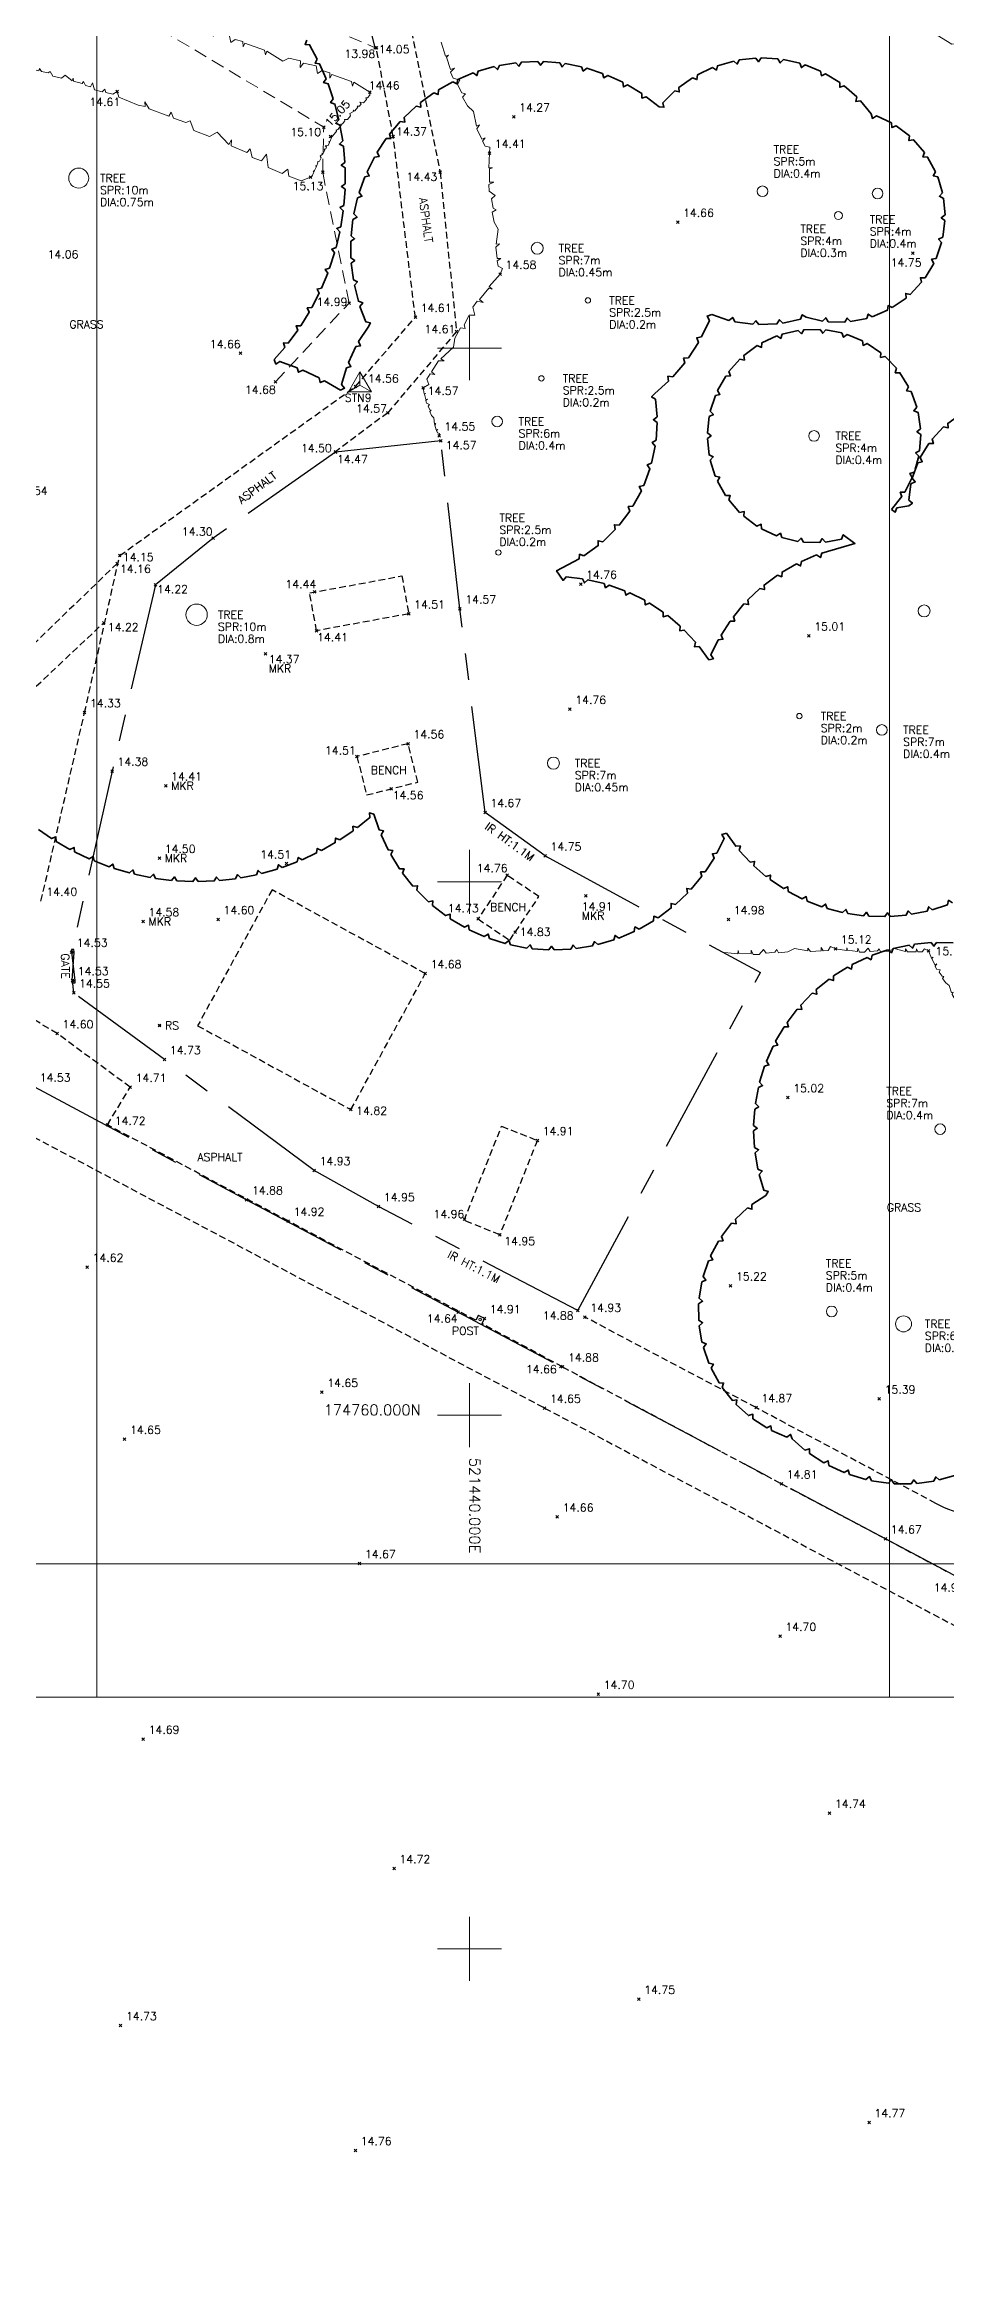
# Model space of a CAD drawing. Extents: x 521064 to 521635, y 174590 to 175241.
# Drawn here: x 521424.1 to 521457.9, y 174728.3 to 174811.4 of the extents above; entities that cross this region are included whole.
import ezdxf
from ezdxf.enums import TextEntityAlignment as Align

# ---------------------------------------------------------------- set-up
doc = ezdxf.new("R2010")
doc.units = 0
doc.header["$PDMODE"] = 3
doc.header["$PDSIZE"] = 0.05
for name, pattern in [('Centre', [7, 4, -1, 1, -1]), ('DASHED', [0.75, 0.5, -0.25]), ('HIDDEN', [0.375, 0.25, -0.125])]:
    doc.linetypes.add(name, pattern=pattern)
doc.layers.get('0').update_dxf_attribs({"linetype": 'CONTINUOUS', "lineweight": 18})
for name, color, linetype, lineweight in [('I031G_SURVEY-GRID', 7, 'CONTINUOUS', 18), ('I031T_SURVEY-GRID-TXT', 7, 'CONTINUOUS', 13), ('I042T_SURVEY-STA', 1, 'CONTINUOUS', 13), ('I901G_TITLE-SHEET', 7, 'CONTINUOUS', 18), ('I910T_TXT-GEN-S', 7, 'CONTINUOUS', 13), ('I923G_SURVEY-POINT', 7, 'CONTINUOUS', 18), ('I923T_SURVEY-LEVEL', 7, 'CONTINUOUS', 13), ('I941G_TREE', 72, 'CONTINUOUS', 18), ('I941G_TREE-VEG', 6, 'CONTINUOUS', 35), ('I941T_TREE-TXT', 82, 'CONTINUOUS', 13), ('I976G_ST-FURN', 220, 'CONTINUOUS', 18), ('I976T_ST-FURN-TXT', 220, 'CONTINUOUS', 13), ('I991G_SLOPE', 21, 'DASHED', 18), ('I995G_VEGETATION', 102, 'CONTINUOUS', 18)]:
    doc.layers.add(name, color=color, linetype=linetype, lineweight=lineweight)
for name, color, linetype in [('I280G_BLDG-FRAME', 7, 'HIDDEN'), ('I940G_SURFACE', 200, 'HIDDEN'), ('I971G_FENCE', 5, 'Centre'), ('I973G_GATE', 20, 'CONTINUOUS')]:
    doc.layers.add(name, color=color, linetype=linetype)
doc.styles.add('MONOTXT', font='simplex.shx')

# ---------------------------------------------------------------- blocks, each defined once
blk = doc.blocks.new('PT_STATION')
at = {"color": 0, "linetype": 'Continuous', "flags": 128}
for points in [[(0, 0.5), (-0.433, -0.25)], [(-0.433, -0.25), (0, 0), (0, 0.5)], [(0.433, -0.25), (0, 0.5)], [(0, 0), (0.433, -0.25)], [(-0.433, -0.25), (0.433, -0.25)]]:
    blk.add_lwpolyline(points, dxfattribs=at)
blk = doc.blocks.new('HER Vegitation')
at = {"color": 0, "linetype": 'ByBlock'}
blk.add_polyline3d([(0, 0, 0), (0.005, 0.0072, 0), (0.0165, 0.0097, 0), (0.0206, 0.0053, 0), (0.0225, 0.0112, 0), (0.0359, 0.0137, 0), (0.0437, 0.0047, 0), (0.044, 0.0119, 0), (0.0525, 0.014, 0), (0.0581, 0.0087, 0), (0.0587, 0.0131, 0), (0.0737, 0.0159, 0), (0.0762, 0.0112, 0), (0.0759, 0.0159, 0), (0.0906, 0.0128, 0), (0.094, 0.0197, 0), (0.1084, 0.0228, 0), (0.1159, 0.0175, 0), (0.1181, 0.0209, 0), (0.1293, 0.0237, 0), (0.134, 0.0206, 0), (0.1337, 0.0247, 0), (0.1518, 0.0287, 0), (0.1584, 0.0259, 0), (0.1559, 0.029, 0), (0.1618, 0.0315, 0), (0.1797, 0.035, 0), (0.1837, 0.0319, 0)], dxfattribs=at)
blk = doc.blocks.new('HEL Vegitation')
at = {"color": 0, "linetype": 'ByBlock'}
blk.add_polyline3d([(0, 0, 0), (0.0922, -0.0113, 0), (0.0935, 0.0101, 0), (0.0995, -0.0077, 0), (0.1821, -0.0154, 0), (0.1845, 0.0113, 0), (0.197, -0.0202, 0), (0.2387, -0.0214, 0), (0.2678, 0.0125, 0), (0.2868, -0.0125, 0), (0.3463, -0.0065, 0), (0.3601, 0.0113, 0), (0.3714, -0.0138, 0), (0.4361, -0.0065, 0), (0.4826, 0.015, 0), (0.5749, -0.0053, 0), (0.5749, 0.015, 0), (0.5927, -0.0089, 0), (0.6647, -0.0077, 0), (0.6659, 0.0166, 0), (0.6788, -0.0077, 0), (0.714, -0.0053, 0), (0.7306, 0.0202, 0), (0.7646, 0.0036, 0)], dxfattribs=at)

msp = doc.modelspace()

# ---------------------------------------------------------------- linework, layer by layer
at = {"layer": 'I031G_SURVEY-GRID'}
for p, q in [((521440, 174801.2), (521440, 174798.8)), ((521438.8, 174800), (521441.2, 174800)), ((521440, 174781.2), (521440, 174778.8)), ((521438.8, 174780), (521441.2, 174780)), ((521440, 174761.2), (521440, 174758.8)), ((521438.8, 174760), (521441.2, 174760)), ((521440, 174741.2), (521440, 174738.8)), ((521438.8, 174740), (521441.2, 174740))]:
    msp.add_line(p, q, dxfattribs=at)
at = {"layer": 'I280G_BLDG-FRAME'}
for points in [[(521437.724, 174790.045, 14.511), (521434.265, 174789.412, 14.405), (521434.006, 174790.831, 14.431), (521437.464, 174791.464, 14.537)], [(521437.697, 174785.178, 14.565), (521435.781, 174784.695, 14.514), (521436.144, 174783.254, 14.539), (521438.06, 174783.737, 14.59)], [(521441.413, 174780.243, 14.759), (521440.321, 174778.606, 14.732), (521441.514, 174777.81, 14.826), (521442.606, 174779.446, 14.853)], [(521435.552, 174771.458, 14.823), (521438.343, 174776.556, 14.68), (521432.595, 174779.702, 14.543), (521429.804, 174774.605, 14.686)], [(521442.546, 174770.303, 14.911), (521441.137, 174766.769, 14.953), (521439.796, 174767.303, 14.964), (521441.205, 174770.837, 14.922)]]:
    msp.add_polyline3d(points, close=True, dxfattribs=at)
at = {"layer": 'I901G_TITLE-SHEET'}
for points in [[(521455.762, 174749.428), (521247.162, 174749.428), (521247.162, 174913.628), (521455.762, 174913.628)], [(521634.62, 174749.428), (521426.02, 174749.428), (521426.02, 174913.628), (521634.62, 174913.628)], [(521546.412, 174590.228), (521337.812, 174590.228), (521337.812, 174754.428), (521546.412, 174754.428)]]:
    msp.add_lwpolyline(points, close=True, dxfattribs=at)
at = {"layer": 'I923G_SURVEY-POINT'}
for p in [(521436.467, 174811.268, 13.979), (521436.507, 174811.262, 14.055), (521426.789, 174809.629, 14.614), (521436.261, 174809.596, 14.462), (521434.533, 174808.291, 15.105), (521441.664, 174808.679, 14.267), (521434.791, 174807.935, 15.049), (521437.141, 174807.941, 14.366), (521440.754, 174807.317, 14.41), (521434.04, 174806.412, 15.134), (521434.494, 174806.599, 15.136), (521438.895, 174806.6, 14.428), (521447.81, 174804.727, 14.661), (521456.636, 174803.561, 14.749), (521441.153, 174802.78, 14.582), (521435.482, 174801.696, 14.988), (521437.97, 174801.161, 14.606), (521439.516, 174800.628, 14.606), (521431.407, 174799.823, 14.657), (521432.723, 174798.745, 14.684), (521435.724, 174798.568, 14.564), (521438.259, 174798.522, 14.572), (521436.936, 174797.586, 14.569), (521438.86, 174796.718, 14.548), (521438.922, 174796.525, 14.566), (521434.976, 174796.124, 14.501), (521434.981, 174796.104, 14.469), (521430.383, 174792.884, 14.302), (521426.789, 174791.937, 14.161), (521426.879, 174792.228, 14.154), (521428.219, 174791.132, 14.223), (521434.187, 174790.864, 14.436), (521444.173, 174791.163, 14.758), (521437.724, 174790.045, 14.511), (521439.643, 174790.234, 14.572), (521426.28, 174789.709, 14.224), (521434.265, 174789.412, 14.405), (521452.735, 174789.22, 15.012), (521432.345, 174788.549, 14.37), (521443.768, 174786.468, 14.758), (521425.564, 174786.342, 14.326), (521437.697, 174785.178, 14.565), (521426.597, 174784.153, 14.38), (521435.781, 174784.695, 14.514), (521428.61, 174783.599, 14.412), (521437.066, 174783.486, 14.564), (521440.584, 174782.603, 14.67), (521428.368, 174780.882, 14.505), (521433.136, 174780.691, 14.515), (521442.841, 174780.968, 14.751), (521441.413, 174780.243, 14.759), (521444.368, 174779.468, 14.912), (521427.759, 174778.509, 14.583), (521430.574, 174778.588, 14.599), (521440.321, 174778.606, 14.732), (521449.713, 174778.583, 14.981), (521425.069, 174777.365, 14.533), (521441.712, 174778.106, 14.831), (521453.73, 174777.483, 15.117), (521457.217, 174777.411, 15.124), (521438.343, 174776.556, 14.68), (521425.107, 174776.3, 14.53), (521425.155, 174775.839, 14.553), (521424.537, 174774.308, 14.596), (521428.379, 174774.612, 14.602), (521428.562, 174773.336, 14.734), (521427.277, 174772.298, 14.714), (521451.945, 174771.91, 15.025), (521426.417, 174770.891, 14.723), (521435.552, 174771.458, 14.823), (521442.546, 174770.303, 14.911), (521434.179, 174769.179, 14.934), (521431.642, 174768.081, 14.877), (521436.59, 174767.825, 14.951), (521439.815, 174767.349, 14.964), (521433.203, 174767.282, 14.923), (521441.137, 174766.769, 14.953), (521425.663, 174765.557, 14.62), (521449.796, 174764.856, 15.219), (521439.575, 174763.863, 14.637), (521440.562, 174763.625, 14.912), (521444.06, 174763.93, 14.877), (521444.331, 174763.683, 14.927), (521443.425, 174761.831, 14.656), (521443.496, 174761.815, 14.878), (521434.466, 174760.861, 14.65), (521442.819, 174760.27, 14.654), (521450.749, 174760.287, 14.868), (521455.372, 174760.614, 15.393), (521427.066, 174759.101, 14.651), (521451.699, 174757.435, 14.813), (521443.295, 174756.188, 14.662), (521455.607, 174755.368, 14.674), (521435.879, 174754.445, 14.673), (521451.649, 174751.715, 14.703), (521444.834, 174749.546, 14.704), (521427.765, 174747.862, 14.689), (521453.509, 174745.086, 14.735), (521437.172, 174743.014, 14.721), (521446.356, 174738.112, 14.749), (521426.915, 174737.126, 14.734), (521454.989, 174733.489, 14.774), (521435.723, 174732.441, 14.757)]:
    msp.add_point(p, dxfattribs=at)
at = {"layer": 'I940G_SURFACE'}
for points in [[(521436.5, 174817.281, 13.42), (521437.753, 174812.234, 14.036), (521438.895, 174806.6, 14.428), (521439.516, 174800.628, 14.606), (521436.936, 174797.586, 14.569), (521434.976, 174796.124, 14.501)], [(521437.97, 174801.161, 14.606), (521437.141, 174807.941, 14.366), (521436.507, 174811.262, 14.055)], [(521423.928, 174779.276, 14.401), (521425.564, 174786.342, 14.326), (521426.879, 174792.228, 14.154), (521435.724, 174798.568, 14.564), (521437.97, 174801.161, 14.606)], [(521426.789, 174791.937, 14.161), (521421.989, 174787.312, 13.933)], [(521421.563, 174785.273, 13.951), (521426.28, 174789.709, 14.224)], [(521440.562, 174763.625, 14.912), (521440.333, 174763.752, 14.915), (521440.236, 174763.561, 14.915), (521433.203, 174767.282, 14.923), (521426.417, 174770.891, 14.723), (521427.277, 174772.298, 14.714), (521424.537, 174774.308, 14.596), (521416.517, 174779.138, 13.859)], [(521423.953, 174659.132, 15.025), (521396.765, 174673.552, 14.884), (521369.735, 174687.919, 14.814), (521377.616, 174702.759, 14.769), (521383.864, 174714.576, 14.739), (521393.082, 174731.956, 14.683), (521402.219, 174749.18, 14.639), (521411.054, 174765.89, 14.584), (521415.708, 174774.645, 14.568), (521442.819, 174760.27, 14.654), (521469.976, 174745.87, 14.741), (521460.628, 174728.363, 14.807), (521451.785, 174711.587, 14.822), (521443.124, 174695.229, 14.881), (521434.393, 174678.824, 14.953)], [(521440.562, 174763.625, 14.912), (521440.462, 174763.44, 14.913)], [(521443.496, 174761.815, 14.878), (521440.462, 174763.44, 14.913)], [(521476.048, 174750.36, 16.528), (521468.61, 174753.303, 15.899), (521465.068, 174754.665, 15.522), (521458.803, 174756.219, 14.954), (521458.585, 174756.27, 14.932), (521458.369, 174756.331, 14.911), (521458.156, 174756.402, 14.89), (521457.947, 174756.482, 14.869), (521457.792, 174756.549, 14.857), (521457.639, 174756.622, 14.845), (521457.49, 174756.699, 14.834), (521450.749, 174760.287, 14.868), (521444.331, 174763.683, 14.927)], [(521443.496, 174761.815, 14.878), (521451.699, 174757.435, 14.813), (521458.7, 174753.729, 14.897), (521466.304, 174749.703, 14.955), (521471.491, 174746.954, 14.95)]]:
    msp.add_polyline3d(points, dxfattribs=at)
at = {"layer": 'I941G_TREE'}
for centre, radius in [((521425.342, 174806.381), 0.375), ((521450.991, 174805.885), 0.2), ((521455.311, 174805.803), 0.2), ((521453.838, 174804.977), 0.15), ((521442.544, 174803.749), 0.225), ((521444.443, 174801.796), 0.1), ((521442.699, 174798.873), 0.1), ((521441.041, 174797.257), 0.2), ((521452.926, 174796.715), 0.2), ((521441.086, 174792.344), 0.1), ((521429.765, 174790.01), 0.4), ((521457.055, 174790.153), 0.225), ((521452.375, 174786.212), 0.1), ((521455.467, 174785.693), 0.2), ((521443.15, 174784.446), 0.225), ((521457.658, 174770.726), 0.2), ((521453.587, 174763.894), 0.2), ((521456.281, 174763.426), 0.3)]:
    msp.add_circle(centre, radius, dxfattribs=at)
at = {"layer": 'I941G_TREE-VEG'}
for points in [[(521434.292, 174810.843), (521434.005, 174811.376), (521433.834, 174811.392), (521433.903, 174811.55)], [(521434.622, 174810.107), (521434.38, 174810.662), (521434.21, 174810.691), (521434.292, 174810.843)], [(521441.74, 174810.703), (521441.128, 174810.605), (521441.057, 174810.446), (521440.926, 174810.56)], [(521442.566, 174810.749), (521441.946, 174810.724), (521441.857, 174810.575), (521441.74, 174810.703)], [(521443.391, 174810.698), (521442.772, 174810.746), (521442.666, 174810.608), (521442.566, 174810.749)], [(521444.204, 174810.55), (521443.596, 174810.67), (521443.474, 174810.546), (521443.391, 174810.698)], [(521449.912, 174810.768), (521449.31, 174810.594), (521449.262, 174810.427), (521449.115, 174810.52)], [(521450.739, 174810.879), (521450.117, 174810.808), (521450.042, 174810.652), (521449.912, 174810.768)], [(521451.573, 174810.851), (521450.948, 174810.885), (521450.848, 174810.743), (521450.739, 174810.879)], [(521452.391, 174810.685), (521451.78, 174810.823), (521451.658, 174810.7), (521451.573, 174810.851)], [(521453.17, 174810.386), (521452.591, 174810.623), (521452.449, 174810.522), (521452.391, 174810.685)], [(521434.892, 174809.347), (521434.696, 174809.919), (521434.529, 174809.962), (521434.622, 174810.107)], [(521439.376, 174809.991), (521438.836, 174809.686), (521438.824, 174809.513), (521438.662, 174809.574)], [(521440.134, 174810.321), (521439.562, 174810.082), (521439.53, 174809.912), (521439.376, 174809.991)], [(521440.926, 174810.56), (521440.329, 174810.39), (521440.278, 174810.224), (521440.134, 174810.321)], [(521444.994, 174810.306), (521444.404, 174810.498), (521444.269, 174810.389), (521444.204, 174810.55)], [(521445.751, 174809.972), (521445.187, 174810.231), (521445.04, 174810.139), (521444.994, 174810.306)], [(521446.462, 174809.55), (521445.933, 174809.874), (521445.776, 174809.8), (521445.751, 174809.972)], [(521448.37, 174810.143), (521447.859, 174809.782), (521447.868, 174809.609), (521447.699, 174809.648)], [(521449.115, 174810.52), (521448.55, 174810.249), (521448.531, 174810.076), (521448.37, 174810.143)], [(521453.888, 174809.961), (521453.356, 174810.291), (521453.2, 174810.214), (521453.17, 174810.386)], [(521454.526, 174809.422), (521454.056, 174809.836), (521453.889, 174809.787), (521453.888, 174809.961)], [(521435.1, 174808.567), (521434.95, 174809.153), (521434.788, 174809.21), (521434.892, 174809.347)], [(521438.002, 174809.076), (521437.549, 174808.653), (521437.578, 174808.482), (521437.406, 174808.503)], [(521438.662, 174809.574), (521438.162, 174809.208), (521438.171, 174809.034), (521438.002, 174809.076)], [(521447.119, 174809.048), (521446.632, 174809.432), (521446.467, 174809.377), (521446.462, 174809.55)], [(521447.699, 174809.648), (521447.254, 174809.207), (521447.292, 174809.037), (521447.119, 174809.048)], [(521455.065, 174808.785), (521454.671, 174809.271), (521454.498, 174809.25), (521454.526, 174809.422)], [(521435.245, 174807.773), (521435.143, 174808.37), (521434.985, 174808.439), (521435.1, 174808.567)], [(521437.406, 174808.503), (521437.005, 174808.03), (521437.055, 174807.863), (521436.881, 174807.864)], [(521455.828, 174808.447), (521455.262, 174808.715), (521455.118, 174808.619), (521455.065, 174808.785)], [(521456.505, 174807.959), (521456.007, 174808.339), (521455.846, 174808.274), (521455.828, 174808.447)], [(521435.325, 174806.97), (521435.271, 174807.573), (521435.12, 174807.655), (521435.245, 174807.773)], [(521436.881, 174807.864), (521436.539, 174807.347), (521436.608, 174807.187), (521436.436, 174807.168)], [(521457.066, 174807.34), (521456.657, 174807.815), (521456.486, 174807.786), (521456.505, 174807.959)], [(521457.486, 174806.619), (521457.185, 174807.169), (521457.011, 174807.176), (521457.066, 174807.34)], [(521435.34, 174806.164), (521435.335, 174806.769), (521435.191, 174806.863), (521435.325, 174806.97)], [(521436.436, 174807.168), (521436.157, 174806.613), (521436.244, 174806.463), (521436.075, 174806.424)], [(521457.747, 174805.826), (521457.567, 174806.426), (521457.398, 174806.469), (521457.486, 174806.619)], [(521435.29, 174805.358), (521435.333, 174805.962), (521435.197, 174806.067), (521435.34, 174806.164)], [(521435.805, 174805.642), (521435.664, 174805.038), (521435.783, 174804.913), (521435.629, 174804.834)], [(521436.075, 174806.424), (521435.864, 174805.84), (521435.968, 174805.702), (521435.805, 174805.642)], [(521457.838, 174804.997), (521457.786, 174805.621), (521457.63, 174805.698), (521457.747, 174805.826)], [(521435.175, 174804.559), (521435.267, 174805.158), (521435.14, 174805.274), (521435.29, 174805.358)], [(521435.629, 174804.834), (521435.56, 174804.218), (521435.693, 174804.107), (521435.549, 174804.011)], [(521457.755, 174804.166), (521457.834, 174804.788), (521457.697, 174804.895), (521457.838, 174804.997)], [(521434.996, 174803.773), (521435.136, 174804.361), (521435.019, 174804.487), (521435.175, 174804.559)], [(521435.549, 174804.011), (521435.553, 174803.391), (521435.699, 174803.297), (521435.567, 174803.185)], [(521457.502, 174803.371), (521457.707, 174803.963), (521457.596, 174804.096), (521457.755, 174804.166)], [(521434.754, 174803.003), (521434.941, 174803.578), (521434.834, 174803.713), (521434.996, 174803.773)], [(521435.567, 174803.185), (521435.644, 174802.569), (521435.8, 174802.493), (521435.682, 174802.366)], [(521457.088, 174802.646), (521457.413, 174803.182), (521457.332, 174803.335), (521457.502, 174803.371)], [(521434.451, 174802.255), (521434.684, 174802.814), (521434.588, 174802.957), (521434.754, 174803.003)], [(521435.682, 174802.366), (521435.832, 174801.764), (521435.995, 174801.707), (521435.893, 174801.566)], [(521456.534, 174802.022), (521456.962, 174802.479), (521456.915, 174802.646), (521457.088, 174802.646)], [(521433.67, 174800.845), (521433.989, 174801.358), (521433.918, 174801.515), (521434.089, 174801.534)], [(521434.089, 174801.534), (521434.366, 174802.072), (521434.282, 174802.222), (521434.451, 174802.255)], [(521435.893, 174801.566), (521436.113, 174800.986), (521436.282, 174800.949), (521436.197, 174800.797)], [(521455.102, 174801.182), (521455.679, 174801.426), (521455.703, 174801.598), (521455.862, 174801.527)], [(521455.862, 174801.527), (521456.376, 174801.885), (521456.364, 174802.059), (521456.534, 174802.022)], [(521433.196, 174800.191), (521433.556, 174800.678), (521433.498, 174800.839), (521433.67, 174800.845)], [(521436.197, 174800.797), (521435.842, 174800.252), (521435.911, 174800.09), (521435.737, 174800.062)], [(521448.704, 174800.424), (521449.002, 174801.048), (521448.915, 174801.207), (521449.087, 174801.262)], [(521449.087, 174801.262), (521449.732, 174801.047), (521449.874, 174801.156), (521449.952, 174800.995)], [(521449.952, 174800.995), (521450.625, 174800.899), (521450.745, 174801.032), (521450.852, 174800.887)], [(521450.852, 174800.887), (521451.531, 174800.915), (521451.625, 174801.067), (521451.755, 174800.944)], [(521452.334, 174800.671), (521451.731, 174800.532), (521451.678, 174800.367), (521451.535, 174800.465)], [(521451.755, 174800.944), (521452.418, 174801.093), (521452.484, 174801.26), (521452.634, 174801.163)], [(521453.158, 174800.708), (521452.539, 174800.696), (521452.453, 174800.546), (521452.334, 174800.671)], [(521452.634, 174801.163), (521453.245, 174801.022), (521453.365, 174801.147), (521453.452, 174800.996)], [(521453.972, 174800.575), (521453.364, 174800.691), (521453.249, 174800.561), (521453.158, 174800.708)], [(521453.452, 174800.996), (521454.078, 174800.985), (521454.171, 174801.132), (521454.287, 174801.003)], [(521454.287, 174801.003), (521454.902, 174801.121), (521454.961, 174801.284), (521455.102, 174801.182)], [(521432.672, 174799.578), (521433.07, 174800.034), (521433.024, 174800.2), (521433.196, 174800.191)], [(521435.737, 174800.062), (521435.465, 174799.471), (521435.556, 174799.32), (521435.388, 174799.268)], [(521448.214, 174799.644), (521448.591, 174800.223), (521448.526, 174800.392), (521448.704, 174800.424)], [(521450.795, 174800.1), (521450.298, 174799.731), (521450.316, 174799.559), (521450.146, 174799.591)], [(521451.535, 174800.465), (521450.973, 174800.206), (521450.955, 174800.034), (521450.795, 174800.1)], [(521454.742, 174800.278), (521454.17, 174800.516), (521454.032, 174800.413), (521453.972, 174800.575)], [(521455.435, 174799.83), (521454.924, 174800.18), (521454.767, 174800.107), (521454.742, 174800.278)], [(521456.02, 174799.249), (521455.592, 174799.696), (521455.424, 174799.657), (521455.435, 174799.83)], [(521433.534, 174799.272), (521432.89, 174799.509), (521432.739, 174799.411), (521432.672, 174799.578)], [(521434.365, 174798.889), (521433.745, 174799.184), (521433.585, 174799.1), (521433.534, 174799.272)], [(521435.388, 174799.268), (521435.204, 174798.643), (521435.316, 174798.508), (521435.157, 174798.431)], [(521447.625, 174798.934), (521448.075, 174799.459), (521448.033, 174799.635), (521448.214, 174799.644)], [(521450.146, 174799.591), (521449.735, 174799.128), (521449.788, 174798.963), (521449.615, 174798.96)], [(521456.474, 174798.56), (521456.147, 174799.086), (521455.974, 174799.082), (521456.02, 174799.249)], [(521435.157, 174798.431), (521434.567, 174798.781), (521434.4, 174798.712), (521434.365, 174798.889)], [(521447.039, 174797.434), (521446.983, 174798.091), (521446.829, 174798.178), (521446.949, 174798.309)], [(521446.949, 174798.309), (521447.464, 174798.77), (521447.445, 174798.949), (521447.625, 174798.934)], [(521449.225, 174798.233), (521449.035, 174797.643), (521449.149, 174797.514), (521448.992, 174797.441)], [(521449.615, 174798.96), (521449.308, 174798.422), (521449.393, 174798.271), (521449.225, 174798.233)], [(521456.778, 174797.793), (521456.565, 174798.375), (521456.395, 174798.407), (521456.474, 174798.56)], [(521447, 174796.555), (521447.041, 174797.214), (521446.901, 174797.322), (521447.039, 174797.434)], [(521448.992, 174797.441), (521448.927, 174796.825), (521449.066, 174796.722), (521448.927, 174796.619)], [(521456.917, 174796.98), (521456.828, 174797.593), (521456.668, 174797.659), (521456.778, 174797.793)], [(521458.449, 174797.542), (521457.938, 174797.186), (521457.951, 174797.013), (521457.781, 174797.05)], [(521446.834, 174795.692), (521446.97, 174796.337), (521446.848, 174796.465), (521447, 174796.555)], [(521448.927, 174796.619), (521448.99, 174796.003), (521449.146, 174795.93), (521449.032, 174795.8)], [(521456.886, 174796.155), (521456.925, 174796.773), (521456.783, 174796.871), (521456.917, 174796.98)], [(521457.781, 174797.05), (521457.355, 174796.597), (521457.403, 174796.43), (521457.23, 174796.432)], [(521446.543, 174794.862), (521446.772, 174795.481), (521446.669, 174795.625), (521446.834, 174795.692)], [(521449.032, 174795.8), (521449.219, 174795.21), (521449.388, 174795.171), (521449.302, 174795.021)], [(521456.817, 174795.712), (521456.61, 174795.125), (521456.721, 174794.992), (521456.562, 174794.924)], [(521456.719, 174795.47), (521456.852, 174795.952), (521456.733, 174796.076), (521456.886, 174796.155)], [(521457.23, 174796.432), (521456.906, 174795.9), (521456.987, 174795.747), (521456.817, 174795.712)], [(521446.133, 174794.084), (521446.451, 174794.662), (521446.37, 174794.82), (521446.543, 174794.862)], [(521449.302, 174795.021), (521449.607, 174794.482), (521449.78, 174794.478), (521449.726, 174794.314)], [(521456.328, 174794.612), (521456.612, 174795.162), (521456.521, 174795.309), (521456.687, 174795.355)], [(521456.562, 174794.924), (521456.48, 174794.307), (521456.616, 174794.199), (521456.475, 174794.099)], [(521445.615, 174793.374), (521446.014, 174793.899), (521445.957, 174794.067), (521446.133, 174794.084)], [(521449.726, 174794.314), (521450.135, 174793.849), (521450.305, 174793.88), (521450.287, 174793.708)], [(521455.825, 174793.959), (521456.215, 174794.439), (521456.156, 174794.601), (521456.328, 174794.612)], [(521456.475, 174794.099), (521456.032, 174794.019), (521455.967, 174793.856), (521455.825, 174793.959)], [(521444.998, 174792.747), (521445.469, 174793.209), (521445.438, 174793.383), (521445.615, 174793.374)], [(521450.287, 174793.708), (521450.783, 174793.337), (521450.942, 174793.403), (521450.96, 174793.231)], [(521450.96, 174793.231), (521451.521, 174792.969), (521451.664, 174793.067), (521451.716, 174792.902)], [(521444.296, 174792.217), (521444.83, 174792.605), (521444.824, 174792.782), (521444.998, 174792.747)], [(521451.716, 174792.902), (521452.319, 174792.761), (521452.439, 174792.885), (521452.524, 174792.735)], [(521452.524, 174792.735), (521453.143, 174792.721), (521453.235, 174792.867), (521453.349, 174792.737)], [(521453.349, 174792.737), (521453.958, 174792.85), (521454.018, 174793.012), (521454.457, 174792.683), (521453.216, 174792.322), (521453.165, 174792.156), (521453.021, 174792.252)], [(521444.24, 174791.36), (521443.623, 174791.43), (521443.513, 174791.296), (521443.27, 174791.662), (521444.109, 174792.101), (521444.13, 174792.277), (521444.296, 174792.217)], [(521452.263, 174791.917), (521451.724, 174791.609), (521451.713, 174791.435), (521451.55, 174791.495)], [(521453.021, 174792.252), (521452.449, 174792.009), (521452.418, 174791.839), (521452.263, 174791.917)], [(521445.048, 174791.184), (521444.444, 174791.325), (521444.318, 174791.206), (521444.24, 174791.36)], [(521445.83, 174790.913), (521445.246, 174791.125), (521445.107, 174791.021), (521445.048, 174791.184)], [(521446.574, 174790.552), (521446.02, 174790.831), (521445.869, 174790.744), (521445.83, 174790.913)], [(521450.892, 174790.992), (521450.44, 174790.565), (521450.471, 174790.395), (521450.298, 174790.415)], [(521451.55, 174791.495), (521451.051, 174791.125), (521451.061, 174790.952), (521450.892, 174790.992)], [(521447.27, 174790.105), (521446.753, 174790.448), (521446.593, 174790.379), (521446.574, 174790.552)], [(521447.909, 174789.58), (521447.435, 174789.981), (521447.269, 174789.932), (521447.27, 174790.105)], [(521450.298, 174790.415), (521449.9, 174789.938), (521449.95, 174789.771), (521449.777, 174789.771)], [(521448.481, 174788.983), (521448.058, 174789.437), (521447.887, 174789.408), (521447.909, 174789.58)], [(521449.335, 174789.07), (521449.06, 174788.513), (521449.148, 174788.363), (521448.979, 174788.322)], [(521449.777, 174789.771), (521449.438, 174789.25), (521449.507, 174789.091), (521449.335, 174789.07)], [(521448.979, 174788.322), (521448.613, 174788.823), (521448.44, 174788.814), (521448.481, 174788.983)], [(521435.795, 174782.033), (521436.263, 174782.41), (521436.247, 174782.581), (521436.414, 174782.541)], [(521436.414, 174782.541), (521436.609, 174781.953), (521436.777, 174781.908), (521436.686, 174781.761)], [(521423.829, 174781.962), (521424.324, 174781.62), (521424.483, 174781.684), (521424.493, 174781.512)], [(521434.444, 174781.172), (521434.967, 174781.469), (521434.978, 174781.641), (521435.137, 174781.575)], [(521435.137, 174781.575), (521435.634, 174781.914), (521435.631, 174782.085), (521435.795, 174782.033)], [(521436.686, 174781.761), (521436.949, 174781.199), (521437.12, 174781.175), (521437.047, 174781.017)], [(521449.283, 174781.071), (521449.557, 174781.627), (521449.469, 174781.776), (521449.638, 174781.817)], [(521449.638, 174781.817), (521449.991, 174781.332), (521450.163, 174781.343), (521450.118, 174781.177)], [(521424.493, 174781.512), (521425.013, 174781.211), (521425.167, 174781.288), (521425.19, 174781.117)], [(521425.19, 174781.117), (521425.733, 174780.859), (521425.88, 174780.947), (521425.917, 174780.78)], [(521425.917, 174780.78), (521426.479, 174780.565), (521426.618, 174780.665), (521426.669, 174780.501)], [(521432.973, 174780.539), (521433.536, 174780.749), (521433.575, 174780.916), (521433.721, 174780.826)], [(521433.721, 174780.826), (521434.266, 174781.08), (521434.291, 174781.25), (521434.444, 174781.172)], [(521437.047, 174781.017), (521437.375, 174780.491), (521437.548, 174780.487), (521437.494, 174780.322)], [(521448.842, 174780.371), (521449.181, 174780.891), (521449.111, 174781.05), (521449.283, 174781.071)], [(521450.118, 174781.177), (521450.525, 174780.736), (521450.694, 174780.766), (521450.669, 174780.596)], [(521426.669, 174780.501), (521427.246, 174780.332), (521427.377, 174780.443), (521427.44, 174780.284)], [(521427.44, 174780.284), (521428.029, 174780.162), (521428.151, 174780.283), (521428.227, 174780.129)], [(521428.227, 174780.129), (521428.823, 174780.054), (521428.935, 174780.185), (521429.023, 174780.037)], [(521429.023, 174780.037), (521429.624, 174780.011), (521429.724, 174780.15), (521429.824, 174780.01)], [(521429.824, 174780.01), (521430.425, 174780.032), (521430.514, 174780.178), (521430.625, 174780.047)], [(521430.625, 174780.047), (521431.222, 174780.117), (521431.299, 174780.27), (521431.42, 174780.148)], [(521431.42, 174780.148), (521432.009, 174780.265), (521432.074, 174780.424), (521432.204, 174780.312)], [(521432.204, 174780.312), (521432.783, 174780.476), (521432.834, 174780.64), (521432.973, 174780.539)], [(521437.494, 174780.322), (521437.881, 174779.838), (521438.054, 174779.854), (521438.02, 174779.684)], [(521448.322, 174779.729), (521448.719, 174780.205), (521448.669, 174780.371), (521448.842, 174780.371)], [(521450.669, 174780.596), (521451.123, 174780.204), (521451.287, 174780.253), (521451.282, 174780.082)], [(521451.282, 174780.082), (521451.778, 174779.744), (521451.936, 174779.812), (521451.95, 174779.641)], [(521438.02, 174779.684), (521438.461, 174779.249), (521438.631, 174779.285), (521438.617, 174779.112)], [(521438.617, 174779.112), (521439.106, 174778.732), (521439.27, 174778.788), (521439.277, 174778.615)], [(521447.074, 174778.649), (521447.572, 174779.019), (521447.562, 174779.192), (521447.73, 174779.152)], [(521447.73, 174779.152), (521448.181, 174779.578), (521448.15, 174779.749), (521448.322, 174779.729)], [(521451.95, 174779.641), (521452.481, 174779.362), (521452.63, 174779.447), (521452.663, 174779.279)], [(521452.663, 174779.279), (521453.223, 174779.063), (521453.361, 174779.164), (521453.414, 174779.001)], [(521456.581, 174778.783), (521457.169, 174778.904), (521457.23, 174779.064), (521457.362, 174778.955)], [(521457.362, 174778.955), (521457.933, 174779.142), (521457.975, 174779.308), (521458.119, 174779.215)], [(521439.277, 174778.615), (521439.808, 174778.295), (521439.964, 174778.371), (521439.991, 174778.199)], [(521439.991, 174778.199), (521440.556, 174777.944), (521440.703, 174778.037), (521440.749, 174777.87)], [(521445.608, 174777.892), (521446.179, 174778.135), (521446.209, 174778.306), (521446.364, 174778.227)], [(521446.364, 174778.227), (521446.901, 174778.536), (521446.912, 174778.709), (521447.074, 174778.649)], [(521453.414, 174779.001), (521453.995, 174778.85), (521454.12, 174778.967), (521454.191, 174778.811)], [(521454.191, 174778.811), (521454.785, 174778.727), (521454.897, 174778.857), (521454.985, 174778.71)], [(521454.985, 174778.71), (521455.585, 174778.694), (521455.681, 174778.837), (521455.785, 174778.701)], [(521455.785, 174778.701), (521456.383, 174778.754), (521456.462, 174778.906), (521456.581, 174778.783)], [(521440.749, 174777.87), (521441.341, 174777.684), (521441.475, 174777.794), (521441.541, 174777.633)], [(521441.541, 174777.633), (521442.15, 174777.518), (521442.271, 174777.642), (521442.355, 174777.491)], [(521442.355, 174777.491), (521442.974, 174777.448), (521443.079, 174777.586), (521443.181, 174777.446)], [(521443.181, 174777.446), (521443.8, 174777.476), (521443.888, 174777.626), (521444.006, 174777.498)], [(521444.006, 174777.498), (521444.617, 174777.601), (521444.687, 174777.76), (521444.819, 174777.648)], [(521444.819, 174777.648), (521445.414, 174777.822), (521445.464, 174777.988), (521445.608, 174777.892)], [(521455.692, 174777.444), (521455.107, 174777.245), (521455.064, 174777.077), (521454.916, 174777.167)], [(521456.495, 174777.629), (521455.891, 174777.499), (521455.829, 174777.338), (521455.692, 174777.444)], [(521457.315, 174777.718), (521456.699, 174777.66), (521456.618, 174777.507), (521456.495, 174777.629)], [(521458.139, 174777.71), (521457.521, 174777.725), (521457.422, 174777.582), (521457.315, 174777.718)], [(521454.178, 174776.8), (521453.656, 174776.469), (521453.653, 174776.296), (521453.488, 174776.349)], [(521454.916, 174777.167), (521454.359, 174776.9), (521454.336, 174776.728), (521454.178, 174776.8)], [(521452.857, 174775.82), (521452.426, 174775.376), (521452.464, 174775.207), (521452.291, 174775.22)], [(521453.488, 174776.349), (521453.009, 174775.959), (521453.027, 174775.786), (521452.857, 174775.82)], [(521452.291, 174775.22), (521451.916, 174774.729), (521451.973, 174774.566), (521451.8, 174774.558)], [(521451.8, 174774.558), (521451.485, 174774.026), (521451.561, 174773.871), (521451.39, 174773.843)], [(521451.39, 174773.843), (521451.14, 174773.278), (521451.234, 174773.132), (521451.068, 174773.085)], [(521451.068, 174773.085), (521450.885, 174772.494), (521450.996, 174772.361), (521450.836, 174772.294)], [(521450.836, 174772.294), (521450.724, 174771.686), (521450.85, 174771.566), (521450.699, 174771.481)], [(521450.699, 174771.481), (521450.66, 174770.864), (521450.798, 174770.76), (521450.659, 174770.658)], [(521450.659, 174770.658), (521450.692, 174770.041), (521450.842, 174769.954), (521450.715, 174769.836)], [(521450.715, 174769.836), (521450.821, 174769.227), (521450.98, 174769.158), (521450.868, 174769.026)], [(521451.115, 174768.24), (521450.594, 174767.899), (521450.598, 174767.726), (521450.431, 174767.772)], [(521450.868, 174769.026), (521451.044, 174768.434), (521451.21, 174768.384), (521451.115, 174768.24)], [(521450.431, 174767.772), (521449.974, 174767.35), (521450.006, 174767.18), (521449.834, 174767.197)], [(521449.834, 174767.197), (521449.453, 174766.706), (521449.513, 174766.543), (521449.34, 174766.532)], [(521448.962, 174765.794), (521448.762, 174765.205), (521448.872, 174765.071), (521448.712, 174765.004)], [(521449.34, 174766.532), (521449.045, 174765.984), (521449.131, 174765.834), (521448.962, 174765.794)], [(521448.712, 174765.004), (521448.612, 174764.391), (521448.742, 174764.276), (521448.596, 174764.184)], [(521448.596, 174764.184), (521448.598, 174763.562), (521448.746, 174763.471), (521448.616, 174763.355)], [(521448.616, 174763.355), (521448.721, 174762.743), (521448.882, 174762.677), (521448.773, 174762.542)], [(521448.773, 174762.542), (521448.978, 174761.955), (521449.148, 174761.917), (521449.063, 174761.765)], [(521449.063, 174761.765), (521449.362, 174761.22), (521449.535, 174761.21), (521449.477, 174761.047)], [(521449.477, 174761.047), (521449.862, 174760.559), (521450.034, 174760.578), (521450.003, 174760.408)], [(521450.003, 174760.408), (521450.464, 174759.99), (521450.63, 174760.037), (521450.628, 174759.863)], [(521450.628, 174759.863), (521451.151, 174759.527), (521451.308, 174759.601), (521451.334, 174759.43)], [(521451.334, 174759.43), (521451.906, 174759.185), (521452.048, 174759.284), (521452.103, 174759.119)], [(521452.103, 174759.119), (521452.585, 174758.699), (521452.754, 174758.746), (521452.755, 174758.57)], [(521452.755, 174758.57), (521453.293, 174758.222), (521453.453, 174758.293), (521453.48, 174758.12)], [(521453.48, 174758.12), (521454.061, 174757.851), (521454.21, 174757.944), (521454.26, 174757.776)], [(521454.26, 174757.776), (521454.874, 174757.593), (521455.008, 174757.705), (521455.082, 174757.547)], [(521455.082, 174757.547), (521455.715, 174757.452), (521455.832, 174757.583), (521455.928, 174757.436)], [(521455.928, 174757.436), (521456.568, 174757.432), (521456.665, 174757.578), (521456.781, 174757.446)], [(521456.781, 174757.446), (521457.415, 174757.534), (521457.49, 174757.692), (521457.624, 174757.578)], [(521457.624, 174757.578), (521458.239, 174757.754), (521458.291, 174757.921), (521458.439, 174757.827)]]:
    msp.add_lwpolyline(points, dxfattribs=at)
at = {"layer": 'I971G_FENCE'}
for points in [[(521436.467, 174811.268, 13.979), (521436.196, 174812.33, 13.801), (521434.545, 174813.486, 13.488), (521426.124, 174816.746, 13.315), (521417.618, 174819.835, 13.053)], [(521442.841, 174780.968, 14.751), (521440.584, 174782.603, 14.67), (521439.643, 174790.234, 14.572), (521438.922, 174796.525, 14.566), (521434.981, 174796.104, 14.469), (521430.383, 174792.884, 14.302), (521428.219, 174791.132, 14.223), (521426.597, 174784.153, 14.38), (521425.069, 174777.365, 14.533)], [(521442.841, 174780.968, 14.751), (521450.913, 174776.594, 15.091)], [(521444.06, 174763.93, 14.877), (521450.913, 174776.594, 15.091)], [(521415.785, 174776.525, 14.402), (521423.68, 174772.308, 14.525), (521431.642, 174768.081, 14.877), (521439.575, 174763.863, 14.637)], [(521444.06, 174763.93, 14.877), (521436.59, 174767.825, 14.951), (521434.179, 174769.179, 14.934), (521428.562, 174773.336, 14.734), (521425.155, 174775.839, 14.553), (521425.107, 174776.3, 14.53)], [(521439.575, 174763.863, 14.637), (521443.425, 174761.831, 14.656)], [(521446.229, 174699.32, 14.888), (521449.89, 174706.225, 14.859), (521455.005, 174715.957, 14.833), (521458.226, 174721.984, 14.821), (521462.91, 174730.826, 14.798), (521467.159, 174738.822, 14.769), (521471.48, 174746.976, 14.955), (521464.193, 174750.817, 14.715), (521455.607, 174755.368, 14.674), (521443.425, 174761.831, 14.656)]]:
    msp.add_polyline3d(points, dxfattribs=at)
at = {"layer": 'I973G_GATE', "elevation": 14.533}
for points in [[(521425.069, 174777.365), (521425.169, 174777.367), (521425.166, 174777.467), (521425.066, 174777.465), (521425.069, 174777.365), (521425.197, 174776.304), (521425.2, 174776.204), (521425.1, 174776.201), (521425.097, 174776.301), (521425.197, 174776.304)], [(521425.097, 174776.301), (521425.169, 174777.367)]]:
    msp.add_lwpolyline(points, dxfattribs=at)
at = {"layer": 'I976G_ST-FURN'}
for centre, radius in [((521428.379, 174774.612, 14.602), 0.04), ((521440.397, 174763.592, 14.776), 0.05)]:
    msp.add_circle(centre, radius, dxfattribs=at)
at = {"layer": 'I991G_SLOPE'}
for points in [[(521427.211, 174815.198, 13.4), (521436.467, 174811.268, 13.979)], [(521426.479, 174813.107, 14.437), (521434.533, 174808.291, 15.105)], [(521432.723, 174798.745, 14.684), (521435.482, 174801.696, 14.988), (521434.494, 174806.599, 15.136), (521434.533, 174808.291, 15.105)]]:
    msp.add_polyline3d(points, dxfattribs=at)
at = {"layer": 'I995G_VEGETATION', "elevation": 14.437}
for points in [[(521429.74, 174811.936), (521429.966, 174812.043), (521430.4, 174811.952), (521430.392, 174811.702), (521430.514, 174811.861), (521430.991, 174811.764), (521431.044, 174811.468), (521431.209, 174811.581), (521431.498, 174811.502), (521431.508, 174811.302), (521431.58, 174811.433), (521432.316, 174811.178), (521432.348, 174811), (521432.399, 174811.142), (521433, 174810.766)], [(521433, 174810.766), (521433.226, 174810.873), (521433.66, 174810.782), (521433.652, 174810.532), (521433.775, 174810.691), (521434.251, 174810.594), (521434.304, 174810.298), (521434.47, 174810.411), (521434.759, 174810.332), (521434.768, 174810.132), (521434.84, 174810.263), (521435.576, 174810.007), (521435.609, 174809.83), (521435.659, 174809.971), (521436.261, 174809.596)]]:
    msp.add_lwpolyline(points, dxfattribs=at)

# ---------------------------------------------------------------- block references
at = {"layer": 'I042T_SURVEY-STA'}
msp.add_blockref('PT_STATION', (521435.89, 174798.616), dxfattribs=at)
at = {"layer": 'I995G_VEGETATION', "linetype": 'Continuous'}
for name, p, xscale, yscale, zscale, rotation in [('HEL Vegitation', (521463.152, 174809.841, 13.797), 10.95210814079633, 10.95210814079633, 10.95210814079633, 161.0749260194227), ('HEL Vegitation', (521438.942, 174811.476, 14.131), 5.932288106051288, 5.932288106051288, 5.932288106051288, 293.2697408035667), ('HER Vegitation', (521426.789, 174809.629, 14.614), 22.3997214481183, 22.3997214481183, 22.3997214481183, 154.7915107324756), ('HER Vegitation', (521434.04, 174806.412, 15.134), 42.55596573573931, 42.55596573573931, 42.55596573573931, 146.2797006001985), ('HER Vegitation', (521436.261, 174809.596, 14.462), 11.89709052535878, 11.89709052535878, 11.89709052535878, 218.7118115940224), ('HER Vegitation', (521434.791, 174807.935, 15.049), 9.11378759637374, 9.11378759637374, 9.11378759637374, 233.9716630344753), ('HEL Vegitation', (521440.754, 174807.317, 14.41), 5.957119716620032, 5.95711971662003, 5.95711971662003, 274.7611208749386), ('HEL Vegitation', (521441.153, 174802.78, 14.582), 6.733279138781565, 6.733279138781565, 6.733279138781565, 235.5209162603408), ('HEL Vegitation', (521438.259, 174798.522, 14.572), 2.486328870598441, 2.486328870598441, 2.486328870598441, 288.1535902717089), ('HEL Vegitation', (521449.567, 174777.353, 14.981), 5.446461888719798, 5.446461888719798, 5.446461888719798, 1.519445482086888), ('HEL Vegitation', (521453.73, 174777.483, 15.117), 4.561085416213634, 4.561085416213634, 4.561085416213634, 358.541017698572), ('HEL Vegitation', (521457.217, 174777.411, 15.124), 3.129354121196555, 3.129354121196555, 3.129354121196555, 299.3314595870335)]:
    msp.add_blockref(name, p, dxfattribs=dict(at, xscale=xscale, yscale=yscale, zscale=zscale, rotation=rotation))

# ---------------------------------------------------------------- texts
at = {"layer": 'I031T_SURVEY-GRID-TXT', "style": 'MONOTXT'}
msp.add_text('174760.000N', height=0.4, dxfattribs=at).set_placement((521434.533, 174760))
msp.add_text('521440.000E', height=0.4, rotation=270, dxfattribs=at).set_placement((521440, 174754.827), align=Align.RIGHT)
at = {"layer": 'I042T_SURVEY-STA', "style": 'MONOTXT'}
msp.add_text('STN9', height=0.3, dxfattribs=at).set_placement((521435.324, 174797.996))
at = {"layer": 'I910T_TXT-GEN-S', "style": 'MONOTXT'}
for s, rotation, p in [('ASPHALT', 277.57089, (521438.109, 174805.626)), ('ASPHALT', 36.7612, (521431.452, 174794.15)), ('IR HT:1.1M', 324.08757, (521440.552, 174782.009)), ('IR HT:1.1M', 332.46628, (521439.145, 174765.929))]:
    msp.add_text(s, height=0.3, rotation=rotation, dxfattribs=at).set_placement(p)
for s, p in [('GRASS', (521424.991, 174800.747)), ('MKR', (521432.469, 174787.844)), ('BENCH', (521436.3, 174784.036)), ('MKR', (521428.81, 174783.449)), ('MKR', (521428.568, 174780.732)), ('BENCH', (521440.775, 174778.9)), ('MKR', (521427.959, 174778.359)), ('MKR', (521444.212, 174778.575)), ('ASPHALT', (521429.794, 174769.529)), ('GRASS', (521455.656, 174767.643))]:
    msp.add_text(s, height=0.3, dxfattribs=at).set_placement(p)
msp.add_text('GATE', height=0.3, rotation=271.552, dxfattribs=at).set_placement((521424.841, 174776.842), align=Align.MIDDLE)
at = {"layer": 'I923T_SURVEY-LEVEL', "style": 'MONOTXT'}
for s, p in [('13.98', (521435.31, 174810.89, 13.979)), ('14.05', (521436.595, 174811.06, 14.055)), ('14.46', (521436.223, 174809.707, 14.462)), ('14.61', (521425.741, 174809.084, 14.614)), ('14.27', (521441.864, 174808.879, 14.267)), ('15.10', (521433.279, 174807.957, 15.105)), ('14.37', (521437.248, 174807.974, 14.366)), ('14.41', (521440.954, 174807.517, 14.41)), ('14.43', (521437.639, 174806.28, 14.428)), ('15.13', (521433.365, 174805.931, 15.134)), ('14.66', (521448.01, 174804.927, 14.661)), ('14.06', (521424.176, 174803.372, 14.056)), ('14.58', (521441.353, 174802.98, 14.582)), ('14.75', (521455.8, 174803.061, 14.749)), ('14.99', (521434.265, 174801.59, 14.988)), ('14.61', (521438.17, 174801.361, 14.606)), ('14.61', (521438.313, 174800.569, 14.606)), ('14.66', (521430.262, 174800.007, 14.657)), ('14.56', (521436.191, 174798.715, 14.564)), ('14.68', (521431.578, 174798.296, 14.684)), ('14.57', (521438.433, 174798.255, 14.572)), ('14.57', (521435.746, 174797.592, 14.569)), ('14.55', (521439.06, 174796.918, 14.548)), ('14.57', (521439.109, 174796.218, 14.566)), ('14.50', (521433.679, 174796.109, 14.501)), ('14.47', (521435.03, 174795.699, 14.469)), ('13.54', (521423.021, 174794.509, 13.538)), ('14.30', (521429.21, 174792.977, 14.302)), ('14.16', (521426.89, 174791.583, 14.161)), ('14.15', (521426.996, 174792.022, 14.154)), ('14.76', (521444.373, 174791.363, 14.758)), ('14.22', (521428.286, 174790.819, 14.223)), ('14.44', (521433.096, 174791.007, 14.436)), ('14.57', (521439.843, 174790.434, 14.572)), ('14.51', (521437.924, 174790.245, 14.511)), ('14.22', (521426.435, 174789.397, 14.224)), ('14.41', (521434.284, 174789.019, 14.405)), ('15.01', (521452.935, 174789.42, 15.012)), ('14.37', (521432.469, 174788.194, 14.37)), ('14.33', (521425.764, 174786.542, 14.326)), ('14.76', (521443.968, 174786.668, 14.758)), ('14.51', (521434.578, 174784.774, 14.514)), ('14.56', (521437.897, 174785.378, 14.565)), ('14.38', (521426.797, 174784.353, 14.38)), ('14.41', (521428.81, 174783.799, 14.412)), ('14.56', (521437.12, 174783.094, 14.564)), ('14.67', (521440.784, 174782.803, 14.67)), ('14.50', (521428.568, 174781.082, 14.505)), ('14.51', (521432.152, 174780.873, 14.515)), ('14.75', (521443.041, 174781.168, 14.751)), ('14.76', (521440.274, 174780.365, 14.759)), ('14.40', (521424.128, 174779.476, 14.401)), ('14.60', (521430.774, 174778.788, 14.599)), ('14.73', (521439.19, 174778.858, 14.732)), ('14.91', (521444.212, 174778.925, 14.912)), ('14.98', (521449.913, 174778.783, 14.981)), ('14.58', (521427.959, 174778.709, 14.583)), ('14.83', (521441.886, 174777.969, 14.831)), ('14.53', (521425.269, 174777.565, 14.533)), ('15.12', (521453.93, 174777.683, 15.117)), ('15.12', (521457.482, 174777.25, 15.124)), ('14.53', (521425.307, 174776.5, 14.53)), ('14.68', (521438.543, 174776.756, 14.68)), ('14.55', (521425.355, 174776.039, 14.553)), ('14.60', (521424.737, 174774.508, 14.596)), ('14.73', (521428.762, 174773.536, 14.734)), ('14.53', (521423.88, 174772.508, 14.525)), ('14.71', (521427.477, 174772.498, 14.714)), ('15.02', (521452.145, 174772.11, 15.025)), ('14.82', (521435.752, 174771.268, 14.823)), ('14.72', (521426.695, 174770.893, 14.723)), ('14.91', (521442.746, 174770.503, 14.911)), ('14.93', (521434.379, 174769.379, 14.934)), ('14.88', (521431.842, 174768.281, 14.877)), ('14.95', (521436.79, 174768.025, 14.951)), ('14.92', (521433.403, 174767.482, 14.923)), ('14.96', (521438.651, 174767.396, 14.964)), ('14.95', (521441.305, 174766.38, 14.953)), ('14.62', (521425.863, 174765.757, 14.62)), ('15.22', (521449.996, 174765.056, 15.219)), ('14.91', (521440.762, 174763.825, 14.912)), ('14.93', (521444.531, 174763.883, 14.927)), ('14.64', (521438.401, 174763.476, 14.637)), ('14.88', (521442.751, 174763.59, 14.877)), ('14.66', (521442.118, 174761.578, 14.656)), ('14.88', (521443.696, 174762.015, 14.878)), ('14.65', (521434.666, 174761.062, 14.65)), ('14.65', (521443.019, 174760.47, 14.654)), ('14.87', (521450.949, 174760.487, 14.868)), ('15.39', (521455.572, 174760.814, 15.393)), ('14.65', (521427.266, 174759.301, 14.651)), ('14.81', (521451.899, 174757.635, 14.813)), ('14.66', (521443.495, 174756.388, 14.662)), ('14.67', (521455.807, 174755.568, 14.674)), ('14.67', (521436.079, 174754.645, 14.673)), ('14.90', (521457.415, 174753.389, 14.897)), ('14.70', (521451.849, 174751.915, 14.703)), ('14.70', (521445.034, 174749.746, 14.704)), ('14.69', (521427.965, 174748.062, 14.689)), ('14.74', (521453.709, 174745.286, 14.735)), ('14.72', (521437.372, 174743.214, 14.721)), ('14.75', (521446.556, 174738.312, 14.749)), ('14.73', (521427.115, 174737.326, 14.734)), ('14.77', (521455.189, 174733.689, 14.774)), ('14.76', (521435.923, 174732.641, 14.757))]:
    msp.add_text(s, height=0.3, dxfattribs=at).set_placement(p)
msp.add_text('15.05', height=0.3, rotation=47.61955, dxfattribs=at).set_placement((521434.771, 174808.28, 15.049))
at = {"layer": 'I941T_TREE-TXT', "style": 'MONOTXT'}
for s, p in [('TREE', (521451.409, 174807.307)), ('TREE', (521426.142, 174806.231)), ('SPR:5m', (521451.409, 174806.857)), ('DIA:0.4m', (521451.409, 174806.407)), ('SPR:10m', (521426.142, 174805.781)), ('DIA:0.75m', (521426.142, 174805.331)), ('TREE', (521455.013, 174804.682)), ('TREE', (521452.411, 174804.327)), ('SPR:4m', (521452.411, 174803.877)), ('SPR:4m', (521455.013, 174804.232)), ('DIA:0.4m', (521455.013, 174803.782)), ('TREE', (521443.344, 174803.599)), ('SPR:7m', (521443.344, 174803.149)), ('DIA:0.3m', (521452.411, 174803.427)), ('DIA:0.45m', (521443.344, 174802.699)), ('TREE', (521445.243, 174801.646)), ('SPR:2.5m', (521445.243, 174801.196)), ('DIA:0.2m', (521445.243, 174800.746)), ('TREE', (521443.499, 174798.723)), ('SPR:2.5m', (521443.499, 174798.273)), ('TREE', (521441.841, 174797.107)), ('DIA:0.2m', (521443.499, 174797.823)), ('SPR:6m', (521441.841, 174796.657)), ('DIA:0.4m', (521441.841, 174796.207)), ('TREE', (521453.726, 174796.565)), ('SPR:4m', (521453.726, 174796.115)), ('DIA:0.4m', (521453.726, 174795.665)), ('TREE', (521441.122, 174793.493)), ('SPR:2.5m', (521441.122, 174793.043)), ('DIA:0.2m', (521441.122, 174792.593)), ('TREE', (521430.565, 174789.86)), ('SPR:10m', (521430.565, 174789.41)), ('DIA:0.8m', (521430.565, 174788.96)), ('TREE', (521453.175, 174786.062)), ('SPR:2m', (521453.175, 174785.612)), ('TREE', (521456.267, 174785.543)), ('DIA:0.2m', (521453.175, 174785.162)), ('SPR:7m', (521456.267, 174785.093)), ('DIA:0.4m', (521456.267, 174784.643)), ('TREE', (521443.95, 174784.296)), ('SPR:7m', (521443.95, 174783.846)), ('DIA:0.45m', (521443.95, 174783.396)), ('TREE', (521455.636, 174772.003)), ('SPR:7m', (521455.636, 174771.553)), ('DIA:0.4m', (521455.636, 174771.103)), ('TREE', (521453.367, 174765.543)), ('SPR:5m', (521453.367, 174765.093)), ('DIA:0.4m', (521453.367, 174764.643)), ('TREE', (521457.081, 174763.276)), ('SPR:6m', (521457.081, 174762.826)), ('DIA:0.6m', (521457.081, 174762.376))]:
    msp.add_text(s, height=0.3, dxfattribs=at).set_placement(p)
at = {"layer": 'I976T_ST-FURN-TXT', "style": 'MONOTXT'}
for s, p in [('RS', (521428.579, 174774.462)), ('POST', (521439.34, 174763.015))]:
    msp.add_text(s, height=0.3, dxfattribs=at).set_placement(p)

doc.saveas('drawing.dxf')
